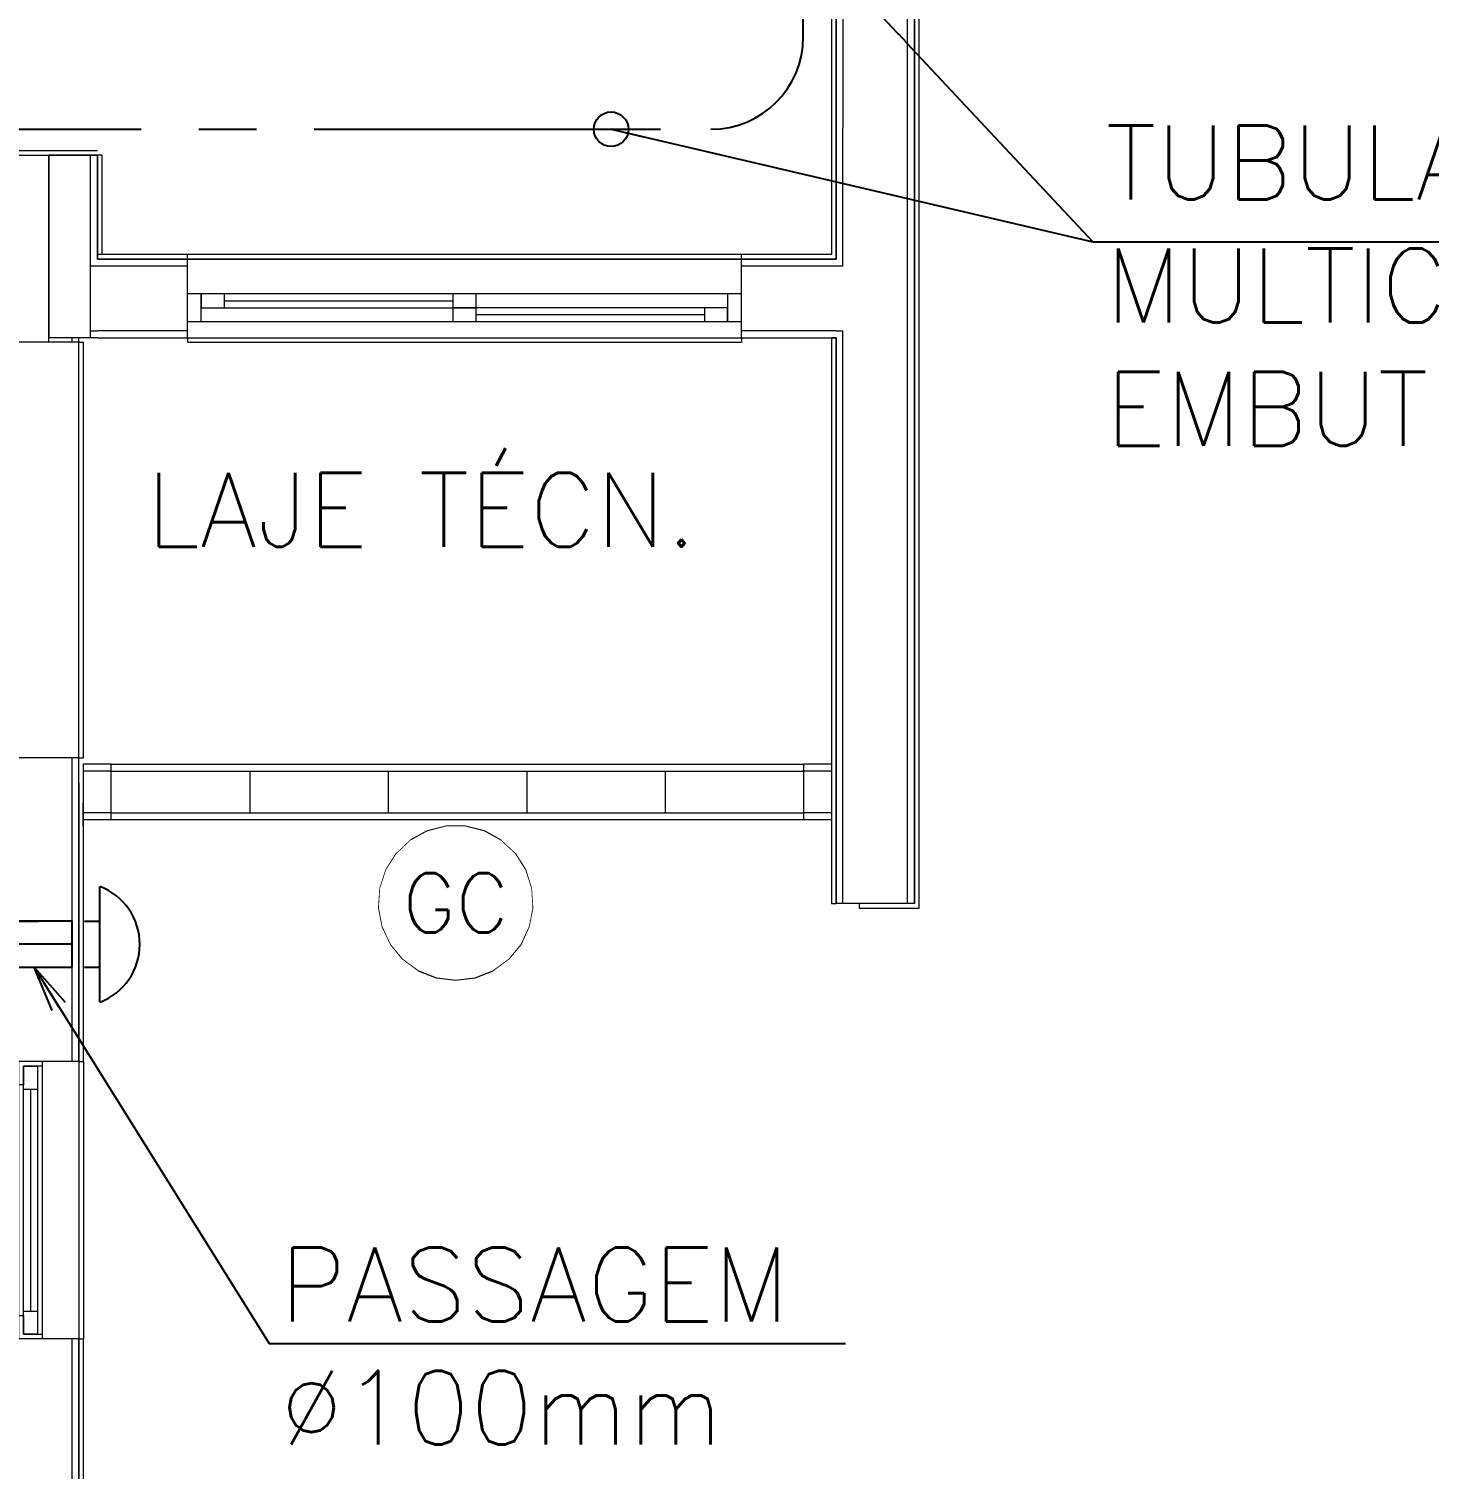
# Model space of a CAD drawing. Header units: millimetres. Extents: x 188.6 to 263.2, y 40.1 to 120.1.
# Drawn here: x 216.165 to 219.198, y 43.477 to 46.596 of the extents above; entities that cross this region are included whole.
import ezdxf
from ezdxf.enums import TextEntityAlignment as Align

# ---------------------------------------------------------------- set-up
doc = ezdxf.new("R2010")
doc.units = ezdxf.units.MM
doc.set_wipeout_variables(frame=1)
for name, pattern in [('CENTER2', [1.125, 0.75, -0.125, 0.125, -0.125]), ('DASHDOT2', [0.5, 0.25, -0.125, 0, -0.125]), ('HIDDEN2', [0.1875, 0.125, -0.0625]), ('Wipeout_Contour', [1000, 0, -1000])]:
    doc.linetypes.add(name, pattern=pattern)
for name, color, linetype in [('ARQ', 8, 'Continuous'), ('ARQ-BASE', 8, 'Continuous'), ('EX-AQ', 160, 'Continuous'), ('EXAUSTÃO-AQUECEDOR', 244, 'HIDDEN2'), ('GAS-PONTO', 202, 'Continuous'), ('GAS-TEXTO', 7, 'Continuous'), ('GAS-TUBO-PISO', 6, 'CENTER2'), ('INC-TEXTO', 7, 'Continuous'), ('Janelas ARCHICAD', 7, 'Continuous'), ('NORMO-AF', 2, 'Continuous'), ('SAN-EIXOS', 8, 'DASHDOT2')]:
    doc.layers.add(name, color=color, linetype=linetype)
doc.styles.add('60-50', font='romans.shx', dxfattribs={"height": 0.08})
doc.styles.add('60-75', font='romans.shx', dxfattribs={"height": 0.12})
doc.styles.add('ROMANS', font='ROMANS.SHX', dxfattribs={"height": 0.15})
doc.dimstyles.new('BOLAS75', dxfattribs={"dimtxt": 0.12, "dimasz": 0.075, "dimexe": 0.18, "dimexo": 0.06, "dimgap": 0.08, "dimtad": 0, "dimzin": 4, "dimdsep": 46, "dimtxsty": '60-75', "dimblk": 'ORIGIN', "dimcen": 0.09, "dimse1": 1, "dimse2": 1, "dimclrd": 244, "dimclrt": 7, "dimadec": 0, "dimazin": 0, "dimtfac": 1.8, "dimtix": 1, "dimtmove": 2, "dimatfit": 3, "dimldrblk": 'ORIGIN', "dimfxl": 0.18, "dimtvp": 2, "dimtolj": 1, "dimtzin": 4, "dimarcsym": 0})
doc.dimstyles.new('SETAS50', dxfattribs={"dimtxt": 0.08, "dimasz": 0.1, "dimexe": 0.15, "dimexo": 0, "dimgap": 0.1, "dimtad": 1, "dimzin": 10, "dimdsep": 46, "dimtxsty": '60-50', "dimblk1": 'OPEN', "dimblk2": 'OPEN', "dimsah": 1, "dimcen": 0, "dimclrd": 244, "dimclre": 8, "dimclrt": 2, "dimadec": 0, "dimazin": 0, "dimtfac": 1, "dimtix": 1, "dimtmove": 2, "dimatfit": 3, "dimldrblk": 'OPEN', "dimfxl": 0.15, "dimtolj": 1, "dimtzin": 6, "dimarcsym": 0})

# ---------------------------------------------------------------- blocks, each defined once
blk = doc.blocks.new('Vão de Janela Simples_2')
at = {"layer": 'Janelas ARCHICAD', "color": 8, "linetype": 'Continuous', "lineweight": 0}
for p, q in [((-300, 0), (-300, 10)), ((-300, 10), (300, 10)), ((-300, 0), (300, 0)), ((300, 0), (300, 10))]:
    blk.add_line(p, q, dxfattribs=at)
blk = doc.blocks.new('Vão de Janela Simples_4')
at = {"layer": 'Janelas ARCHICAD', "color": 7, "linetype": 'Continuous', "lineweight": 0}
for p, q in [((-450, 0), (-450, 10)), ((-450, 10), (450, 10)), ((-450, 0), (450, 0)), ((450, 0), (450, 10))]:
    blk.add_line(p, q, dxfattribs=at)
blk = doc.blocks.new('Vão de Janela Simples_6')
at = {"layer": 'Janelas ARCHICAD', "color": 8, "linetype": 'Continuous', "lineweight": 0}
for p, q in [((-600, 0), (-600, 10)), ((-600, 10), (600, 10)), ((-600, 0), (600, 0)), ((600, 0), (600, 10))]:
    blk.add_line(p, q, dxfattribs=at)
blk = doc.blocks.new('Janela 21')
at = {"layer": 'Janelas ARCHICAD', "color": 8, "linetype": 'Continuous', "lineweight": 0}
for p, q in [((-300, 80), (300, 80)), ((-300, 80), (-300, 65)), ((-300, 65), (-300, 0)), ((300, 80), (300, 65)), ((300, 65), (300, 0)), ((-300, 0), (-290, 0)), ((-300, 0), (-300, -50)), ((-300, 0), (-300, -50)), ((-290, 0), (-290, -40)), ((-290, 0), (290, 0)), ((290, -40), (290, 0)), ((290, 0), (300, 0)), ((300, 0), (300, -50)), ((300, 0), (300, -50)), ((-290, -10), (-240, -10)), ((-290, -40), (-290, -10)), ((-240, -10), (240, -10)), ((-240, -10), (-240, -40)), ((-240, -10), (240, -10)), ((-240, -25), (240, -25)), ((240, -40), (240, -10)), ((240, -10), (290, -10)), ((290, -10), (290, -40)), ((-250, -50), (-300, -50)), ((-300, -50), (-300, -75)), ((-290, -40), (-250, -40)), ((-240, -40), (-290, -40)), ((-250, -40), (-250, -50)), ((250, -50), (-250, -50)), ((240, -40), (-240, -40)), ((290, -40), (240, -40)), ((250, -50), (250, -40)), ((250, -40), (290, -40)), ((300, -50), (250, -50)), ((300, -50), (300, -75)), ((-300, -75), (-300, -90)), ((-300, -90), (300, -90)), ((300, -75), (300, -90))]:
    blk.add_line(p, q, dxfattribs=at)
blk = doc.blocks.new('Janela de Correr 2-Folhas 21_2')
at = {"layer": 'Janelas ARCHICAD', "color": 8, "linetype": 'Continuous', "lineweight": 0}
for p, q in [((-600, 35), (600, 35)), ((-600, 35), (-600, 20)), ((600, 35), (600, 20)), ((-600, 20), (-600, 0)), ((-600, 0), (-570, 0)), ((-600, 0), (-600, -60)), ((-600, 0), (-600, -60)), ((-570, 0), (25, 0)), ((-570, 0), (-570, -60)), ((-25, 0), (570, 0)), ((-25, 0), (25, 0)), ((-25, -30), (-25, 0)), ((25, 0), (25, -30)), ((25, 0), (520, 0)), ((520, -30), (520, 0)), ((520, 0), (570, 0)), ((570, -60), (570, 0)), ((570, 0), (600, 0)), ((570, 0), (570, -30)), ((600, 20), (600, 0)), ((600, 0), (600, -60)), ((600, 0), (600, -60)), ((-570, -30), (-520, -30)), ((-570, -60), (-570, -30)), ((-520, -30), (-520, -60)), ((-520, -30), (-25, -30)), ((-25, -60), (-25, -30)), ((-25, -30), (25, -30)), ((25, -30), (-25, -30)), ((25, -15), (520, -15)), ((25, -30), (25, -60)), ((520, -30), (25, -30)), ((570, -30), (520, -30)), ((-570, -60), (-600, -60)), ((-600, -60), (-600, -120)), ((25, -60), (-570, -60)), ((-520, -60), (-570, -60)), ((-520, -45), (-25, -45)), ((-25, -60), (-520, -60)), ((570, -60), (-25, -60)), ((25, -60), (-25, -60)), ((600, -60), (570, -60)), ((600, -60), (600, -120)), ((-600, -120), (-600, -135)), ((600, -120), (600, -135)), ((-600, -135), (600, -135))]:
    blk.add_line(p, q, dxfattribs=at)
blk = doc.blocks.new('Vão de Janela Simples_8')
at = {"layer": 'Janelas ARCHICAD', "color": 8, "linetype": 'Continuous', "lineweight": 0}
for p, q in [((-450, 0), (-450, -15)), ((-450, 0), (450, 0)), ((450, 0), (450, -15)), ((-450, -15), (-450, -155)), ((450, -15), (450, -155)), ((-450, -155), (-450, -170)), ((450, -155), (450, -170)), ((-450, -170), (450, -170))]:
    blk.add_line(p, q, dxfattribs=at)
blk = doc.blocks.new('arq-3pav')
at = {"layer": 'ARQ', "color": 8, "linetype": 'Continuous', "lineweight": 0}
for p, q in [((11.5003, 5.705), (11.5003, 5.765)), ((12.7003, 5.705), (12.7003, 5.765)), ((11.6352, 4.7315), (11.6352, 4.6415)), ((11.9352, 4.7315), (11.9352, 4.6415)), ((12.2352, 4.7315), (12.2352, 4.6415)), ((12.5352, 4.7315), (12.5352, 4.6415)), ((11.1853, 4.1024), (11.1353, 4.1024)), ((11.1853, 3.5024), (11.1353, 3.5024))]:
    blk.add_line(p, q, dxfattribs=at)
at = {"layer": 'ARQ', "color": 8, "linetype": 'Continuous', "lineweight": 0, "flags": 128}
for points in [[(13.075, 4.445), (13.0753, 7.8899)], [(13.0753, 7.8899), (13.0753, 4.445)], [(13.0853, 4.435), (13.0853, 7.8799)], [(11.3153, 6.065), (11.3053, 6.065)], [(11.2653, 4.7065), (11.2653, 4.5921)], [(11.2653, 4.7065), (11.2653, 4.5921)], [(11.2753, 4.5921), (11.2753, 4.7065)], [(11.2753, 4.5921), (11.2753, 4.7065)], [(11.2653, 4.6456), (11.2653, 4.1024)], [(11.2653, 4.6456), (11.2653, 4.1024)], [(11.2753, 4.1024), (11.2753, 4.6456)], [(11.2753, 4.1024), (11.2753, 4.6456)], [(13.0753, 4.445), (12.9553, 4.445)], [(12.9553, 4.445), (12.9553, 4.435)], [(12.9553, 4.435), (13.0853, 4.435)], [(11.2653, 3.5024), (11.2653, 2.595)], [(11.2653, 3.5024), (11.2653, 2.595)], [(11.2753, 2.595), (11.2753, 3.5024)], [(11.2753, 2.595), (11.2753, 3.5024)]]:
    blk.add_lwpolyline(points, dxfattribs=at)
at = {"layer": 'ARQ', "color": 8, "linetype": 'Continuous', "lineweight": 0, "yscale": 0.001}
for name, p, xscale, rotation in [('Vão de Janela Simples_4', (11.2653, 5.21), -0.001, 270.0000221214999), ('Vão de Janela Simples_4', (11.2653, 5.21), -0.001, 270.0000221214999), ('Vão de Janela Simples_6', (12.1003, 5.67), -0.001, 180), ('Vão de Janela Simples_2', (11.2653, 3.8024), 0.001, 270.0000205593306), ('Vão de Janela Simples_2', (11.2653, 3.8024), 0.001, 270.0000205593306)]:
    blk.add_blockref(name, p, dxfattribs=dict(at, xscale=xscale, rotation=rotation))
at = {"color": 8, "linetype": 'Wipeout_Contour', "lineweight": 0, "ltscale": 30374.619168}
blk.add_wipeout([(11.3053, 5.84), (11.3053, 5.825), (11.5003, 5.825), (11.5003, 5.84)], dxfattribs=at).dxf.layer = 'ARQ'
at = {"color": 8, "linetype": 'Wipeout_Contour', "lineweight": 0, "ltscale": 24657.10422}
blk.add_wipeout([(12.9051, 5.84), (12.9051, 5.825), (12.9201, 5.825), (12.9201, 5.84)], dxfattribs=at).dxf.layer = 'ARQ'
at = {"color": 8, "linetype": 'Wipeout_Contour', "lineweight": 0, "ltscale": 26018.405385}
blk.add_wipeout([(12.9051, 5.67), (12.905, 4.445), (12.92, 4.445), (12.9201, 5.67)], dxfattribs=at).dxf.layer = 'ARQ'
at = {"layer": 'ARQ', "color": 8, "linetype": 'Continuous', "lineweight": 0}
for p, q in [((11.5003, 5.825), (11.5003, 5.84)), ((11.5003, 5.825), (11.3053, 5.825)), ((11.5003, 5.765), (11.5003, 5.825))]:
    blk.add_line(p, q, dxfattribs=at)
at = {"layer": 'ARQ', "color": 8, "linetype": 'Continuous', "lineweight": 0, "flags": 128}
for points in [[(11.3053, 6.065), (11.3053, 5.84)], [(11.3153, 5.85), (11.3153, 6.065)], [(11.5003, 5.85), (11.3053, 5.85)], [(11.3053, 5.85), (11.3053, 5.84)], [(11.5003, 5.84), (11.3053, 5.84)], [(11.3053, 5.84), (11.5003, 5.84)], [(12.8951, 4.445), (12.9051, 4.445)], [(12.92, 4.445), (12.905, 4.445)]]:
    blk.add_lwpolyline(points, dxfattribs=at)
at = {"color": 8, "linetype": 'Wipeout_Contour', "lineweight": 0, "ltscale": 23841.192332}
blk.add_wipeout([(12.9201, 5.84), (12.9203, 7.8899), (12.9053, 7.8899), (12.9051, 5.84)], dxfattribs=at).dxf.layer = 'ARQ'
at = {"color": 8, "linetype": 'Wipeout_Contour', "lineweight": 0, "ltscale": 24516.072754}
blk.add_wipeout([(13.0558, 4.445), (13.0561, 7.8899), (13.0411, 7.8899), (13.0408, 4.445)], dxfattribs=at).dxf.layer = 'ARQ'
at = {"color": 8, "linetype": 'Wipeout_Contour', "lineweight": 0, "ltscale": 31118.259579}
blk.add_wipeout([(11.2653, 5.66), (11.2653, 5.685), (11.2503, 5.685), (11.2503, 5.66)], dxfattribs=at).dxf.layer = 'ARQ'
at = {"color": 8, "linetype": 'Wipeout_Contour', "lineweight": 0, "ltscale": 30560.231043}
blk.add_wipeout([(11.3053, 5.685), (11.3053, 5.67), (11.5003, 5.67), (11.5003, 5.685)], dxfattribs=at).dxf.layer = 'ARQ'
at = {"color": 8, "linetype": 'Wipeout_Contour', "lineweight": 0, "ltscale": 24885.413721}
blk.add_wipeout([(12.9051, 5.685), (12.9051, 5.67), (12.9201, 5.67), (12.9201, 5.685)], dxfattribs=at).dxf.layer = 'ARQ'
at = {"color": 8, "linetype": 'Wipeout_Contour', "lineweight": 0, "ltscale": 32988.432332}
blk.add_wipeout([(11.2653, 4.76), (11.2503, 4.76), (11.2503, 4.1024), (11.2653, 4.1024)], dxfattribs=at).dxf.layer = 'ARQ'
at = {"color": 8, "linetype": 'Wipeout_Contour', "lineweight": 0, "ltscale": 35764.764705}
blk.add_wipeout([(11.2503, 3.5024), (11.2503, 2.595), (11.2653, 2.595), (11.2653, 3.5024)], dxfattribs=at).dxf.layer = 'ARQ'
at = {"layer": 'ARQ', "color": 8, "linetype": 'Continuous', "lineweight": 0}
for p, q in [((12.9201, 5.84), (12.9203, 7.8899)), ((13.0601, 5.825), (13.0603, 7.8899)), ((12.9201, 5.825), (12.9201, 5.84)), ((12.9201, 5.825), (12.9051, 5.825)), ((13.0601, 5.685), (13.0601, 5.825)), ((11.2503, 5.66), (11.2503, 5.685)), ((11.5003, 5.685), (11.3053, 5.685)), ((11.5003, 5.685), (11.5003, 5.705)), ((11.5003, 5.67), (11.5003, 5.685)), ((12.9051, 5.685), (12.9201, 5.685)), ((12.9201, 5.67), (12.9201, 5.685)), ((13.06, 4.445), (13.0601, 5.685)), ((12.92, 4.445), (12.9201, 5.67)), ((11.2503, 4.1024), (11.2503, 4.76)), ((11.2503, 4.1024), (11.1853, 4.1024)), ((11.2653, 4.1024), (11.2503, 4.1024)), ((11.2503, 3.5024), (11.1853, 3.5024)), ((11.2503, 2.595), (11.2503, 3.5024)), ((11.2653, 3.5024), (11.2503, 3.5024))]:
    blk.add_line(p, q, dxfattribs=at)
at = {"layer": 'ARQ', "color": 8, "linetype": 'Continuous', "lineweight": 0, "flags": 128}
for points in [[(12.9053, 7.8899), (12.9051, 5.84)], [(11.2503, 5.685), (11.1103, 5.685)], [(11.2653, 5.685), (11.2503, 5.685)], [(11.2653, 5.66), (11.2653, 5.685)], [(11.3053, 5.67), (11.5003, 5.67)], [(12.9051, 5.67), (12.905, 4.445)], [(11.2653, 4.1024), (11.2653, 4.76)], [(13.06, 4.445), (12.92, 4.445)], [(13.0558, 4.445), (13.0408, 4.445)], [(11.2653, 2.595), (11.2653, 3.5024)]]:
    blk.add_lwpolyline(points, dxfattribs=at)
at = {"layer": 'ARQ', "color": 8, "linetype": 'Continuous', "lineweight": 0, "xscale": 0.001, "yscale": 0.001, "rotation": 270.0000221214999}
blk.add_blockref('Janela 21', (11.1853, 3.8024), dxfattribs=at)
at = {"color": 8, "linetype": 'Wipeout_Contour', "lineweight": 0, "ltscale": 30776.558211}
blk.add_wipeout([(11.2903, 5.84), (11.2903, 5.825), (11.3053, 5.825), (11.3053, 5.84)], dxfattribs=at).dxf.layer = 'ARQ'
at = {"color": 8, "linetype": 'Wipeout_Contour', "lineweight": 0, "ltscale": 30645.659902}
blk.add_wipeout([(11.3053, 5.84), (11.3053, 6.065), (11.2903, 6.065), (11.2903, 5.84)], dxfattribs=at).dxf.layer = 'ARQ'
at = {"color": 8, "linetype": 'Wipeout_Contour', "lineweight": 0, "ltscale": 25068.607307}
blk.add_wipeout([(12.7003, 5.84), (12.7003, 5.825), (12.9051, 5.825), (12.9051, 5.84)], dxfattribs=at).dxf.layer = 'ARQ'
at = {"color": 8, "linetype": 'Wipeout_Contour', "lineweight": 0, "ltscale": 30959.733738}
blk.add_wipeout([(11.2903, 5.685), (11.2903, 5.67), (11.3053, 5.67), (11.3053, 5.685)], dxfattribs=at).dxf.layer = 'ARQ'
at = {"color": 8, "linetype": 'Wipeout_Contour', "lineweight": 0, "ltscale": 25293.229429}
blk.add_wipeout([(12.7003, 5.685), (12.7003, 5.67), (12.9051, 5.67), (12.9051, 5.685)], dxfattribs=at).dxf.layer = 'ARQ'
at = {"color": 8, "linetype": 'Wipeout_Contour', "lineweight": 0, "ltscale": 32188.744615}
blk.add_wipeout([(11.2748, 4.7465), (11.2748, 4.7315), (11.3352, 4.7315), (11.3352, 4.7465)], dxfattribs=at).dxf.layer = 'ARQ'
at = {"color": 8, "linetype": 'Wipeout_Contour', "lineweight": 0, "ltscale": 26596.283171}
blk.add_wipeout([(12.8352, 4.7465), (12.8352, 4.7315), (12.8951, 4.7315), (12.8951, 4.7465)], dxfattribs=at).dxf.layer = 'ARQ'
at = {"layer": 'ARQ', "color": 8, "linetype": 'Continuous', "lineweight": 0}
for p, q in [((12.7003, 5.825), (12.7003, 5.84)), ((12.9051, 5.825), (12.7003, 5.825)), ((12.7003, 5.765), (12.7003, 5.825)), ((12.7003, 5.685), (12.7003, 5.705)), ((12.9051, 5.685), (12.7003, 5.685)), ((12.7003, 5.67), (12.7003, 5.685))]:
    blk.add_line(p, q, dxfattribs=at)
at = {"layer": 'ARQ', "color": 8, "linetype": 'Continuous', "lineweight": 0, "flags": 128}
for points in [[(12.8951, 7.8799), (12.8951, 5.85)], [(12.9051, 5.84), (12.9051, 7.8899)], [(12.8951, 5.85), (12.7003, 5.85)], [(12.9051, 5.84), (12.7003, 5.84)], [(12.7003, 5.84), (12.9051, 5.84)], [(12.7003, 5.67), (12.9051, 5.67)], [(12.9051, 5.67), (12.8951, 5.67)]]:
    blk.add_lwpolyline(points, dxfattribs=at)
at = {"layer": 'ARQ', "color": 8, "linetype": 'Continuous', "lineweight": 0, "xscale": -0.001, "yscale": 0.001}
blk.add_blockref('Vão de Janela Simples_6', (12.1003, 5.84), dxfattribs=at)
at = {"layer": 'ARQ', "color": 8, "linetype": 'Continuous', "lineweight": 0, "xscale": -0.001, "yscale": 0.001, "rotation": 180}
blk.add_blockref('Janela de Correr 2-Folhas 21_2', (12.1003, 5.705), dxfattribs=at)
at = {"color": 8, "linetype": 'Wipeout_Contour', "lineweight": 0, "ltscale": 30947.620753}
blk.add_wipeout([(11.2903, 5.67), (11.2903, 6.065), (11.2003, 6.065), (11.2003, 5.67)], dxfattribs=at).dxf.layer = 'ARQ'
at = {"color": 8, "linetype": 'Wipeout_Contour', "lineweight": 0, "ltscale": 32274.337257}
blk.add_wipeout([(11.2748, 4.7315), (11.2748, 4.6415), (11.3352, 4.6415), (11.3352, 4.7315)], dxfattribs=at).dxf.layer = 'ARQ'
at = {"color": 8, "linetype": 'Wipeout_Contour', "lineweight": 0, "ltscale": 26699.764154}
blk.add_wipeout([(12.8352, 4.7315), (12.8352, 4.6415), (12.8951, 4.6415), (12.8951, 4.7315)], dxfattribs=at).dxf.layer = 'ARQ'
at = {"layer": 'ARQ', "color": 8, "linetype": 'Continuous', "lineweight": 0}
for p, q in [((11.2903, 5.67), (11.2903, 6.065)), ((11.3053, 5.825), (11.2903, 5.825)), ((11.2903, 5.685), (11.3053, 5.685)), ((11.3352, 4.7315), (11.3352, 4.7465)), ((11.3352, 4.7465), (12.8352, 4.7465)), ((11.3352, 4.7315), (11.3352, 4.7465)), ((12.8352, 4.7315), (12.8352, 4.7465)), ((12.8352, 4.7315), (12.8352, 4.7465)), ((11.3352, 4.7315), (11.2748, 4.7315)), ((11.3352, 4.7315), (12.8352, 4.7315)), ((12.8951, 4.7315), (12.8352, 4.7315))]:
    blk.add_line(p, q, dxfattribs=at)
at = {"layer": 'ARQ', "color": 8, "linetype": 'Continuous', "lineweight": 0, "flags": 128}
for points in [[(11.2003, 6.065), (11.2003, 5.67)], [(11.2903, 6.065), (11.2003, 6.065)], [(11.3053, 6.065), (11.2903, 6.065)], [(11.3053, 5.84), (11.3053, 6.065)], [(11.2903, 5.67), (11.2003, 5.67)], [(11.3053, 5.67), (11.2903, 5.67)], [(11.3352, 4.7465), (11.2748, 4.7465)], [(11.2748, 4.7465), (11.2748, 4.7315)], [(12.8951, 4.7465), (12.8352, 4.7465)], [(12.8951, 4.7465), (12.8951, 4.7315)]]:
    blk.add_lwpolyline(points, dxfattribs=at)
at = {"color": 8, "linetype": 'Wipeout_Contour', "lineweight": 0, "ltscale": 32360.262127}
blk.add_wipeout([(11.2748, 4.6415), (11.2748, 4.6265), (11.3352, 4.6265), (11.3352, 4.6415)], dxfattribs=at).dxf.layer = 'ARQ'
at = {"color": 8, "linetype": 'Wipeout_Contour', "lineweight": 0, "ltscale": 26803.611708}
blk.add_wipeout([(12.8352, 4.6415), (12.8352, 4.6265), (12.8951, 4.6265), (12.8951, 4.6415)], dxfattribs=at).dxf.layer = 'ARQ'
at = {"layer": 'ARQ', "color": 8, "linetype": 'Continuous', "lineweight": 0}
for p, q in [((11.3352, 4.6415), (11.3352, 4.7315)), ((11.3352, 4.6415), (11.3352, 4.7315)), ((11.3352, 4.6415), (11.3352, 4.7315)), ((12.8352, 4.6415), (12.8352, 4.7315)), ((12.8352, 4.6415), (12.8352, 4.7315)), ((12.8352, 4.6415), (12.8352, 4.7315)), ((11.2748, 4.6121), (11.2748, 4.6621)), ((11.3352, 4.6415), (11.2748, 4.6415)), ((11.3352, 4.6265), (11.3352, 4.6415)), ((11.3352, 4.6415), (12.8352, 4.6415)), ((11.3352, 4.6265), (11.3352, 4.6415)), ((11.3352, 4.6265), (12.8352, 4.6265)), ((12.8951, 4.6415), (12.8352, 4.6415)), ((12.8352, 4.6265), (12.8352, 4.6415)), ((12.8352, 4.6265), (12.8352, 4.6415))]:
    blk.add_line(p, q, dxfattribs=at)
at = {"layer": 'ARQ', "color": 8, "linetype": 'Continuous', "lineweight": 0, "flags": 128}
for points in [[(12.8951, 5.67), (12.8951, 4.445)], [(12.9051, 4.445), (12.9051, 5.67)], [(11.2748, 4.7315), (11.2748, 4.6415)], [(12.8951, 4.7315), (12.8951, 4.6415)], [(11.2748, 4.6415), (11.2748, 4.6265)], [(11.2748, 4.6265), (11.3352, 4.6265)], [(12.8352, 4.6265), (12.8951, 4.6265)], [(12.8951, 4.6415), (12.8951, 4.6265)]]:
    blk.add_lwpolyline(points, dxfattribs=at)
at = {"color": 8, "linetype": 'Wipeout_Contour', "lineweight": 0, "ltscale": 31299.287994}
blk.add_wipeout([(11.1103, 6.065), (11.1103, 5.66), (11.2003, 5.66), (11.2003, 6.065)], dxfattribs=at).dxf.layer = 'ARQ'
at = {"layer": 'ARQ', "color": 8, "linetype": 'Continuous', "lineweight": 0, "flags": 128}
for points in [[(11.3053, 6.075), (11.0953, 6.075)], [(11.0953, 6.065), (11.3053, 6.065)], [(11.2003, 5.66), (11.2003, 6.065)]]:
    blk.add_lwpolyline(points, dxfattribs=at)
at = {"layer": 'ARQ', "color": 8, "linetype": 'Continuous', "lineweight": 0, "xscale": -0.001, "yscale": 0.001, "rotation": 270.0000221214999}
blk.add_blockref('Vão de Janela Simples_8', (11.2653, 5.21), dxfattribs=at)
blk = doc.blocks.new('*U102')
blk.add_wipeout([(-0.0146, 0.05), (-0.0146, -0.05), (0.15, -0.05), (0.15, 0.05)])
blk.add_lwpolyline([(-0.0146, 0.05), (-0.0146, -0.05), (0.15, -0.05), (0.15, 0.05)], close=True)
at = {"layer": 'SAN-EIXOS'}
blk.add_line((-0.0146, 0), (0.15, 0), dxfattribs=at)
blk = doc.blocks.new('CHA4')
at = {"layer": 'EXAUSTÃO-AQUECEDOR', "linetype": 'Continuous'}
for p, q in [((-0.9083, 0.3202), (-0.8083, 0.3202)), ((0, -0.125), (0, 0.125))]:
    blk.add_line(p, q, dxfattribs=at)
at = {"layer": 'EXAUSTÃO-AQUECEDOR'}
for p, q in [((-0.9083, 0.3202), (-0.9083, 0.1503)), ((-0.8083, 0.3202), (-0.8083, 0.1503)), ((-0.8083, 0.1503), (-0.9083, 0.1503)), ((-0.7083, 0.0503), (0, 0.0503)), ((-0.7083, 0.0503), (-0.7083, -0.0497)), ((-0.7083, -0.0497), (0, -0.0497))]:
    blk.add_line(p, q, dxfattribs=at)
for centre, radius, start, end in [((-0.8583, 0.3202), 0.05, 360, 180), ((-0.7083, 0.1503), 0.2, 180, 270), ((-0.7083, 0.1503), 0.1, 180, 270)]:
    blk.add_arc(centre, radius, start, end, dxfattribs=at)
at = {"layer": 'EXAUSTÃO-AQUECEDOR', "linetype": 'Continuous'}
blk.add_arc((-0.0474, 0), 0.1337, 290.7729, 69.2271, dxfattribs=at)
blk = doc.blocks.new('_OPEN')
at = {"color": 0, "linetype": 'ByBlock'}
for p, q in [((-1, 0.167), (0, 0)), ((0, 0), (-1, -0.167)), ((0, 0), (-1, 0))]:
    blk.add_line(p, q, dxfattribs=at)
blk = doc.blocks.new('_Origin')
at = {"layer": 'NORMO-AF', "color": 0, "lineweight": -2}
blk.add_line((0, 0), (-1, 0), dxfattribs=at)
blk.add_circle((0, 0), 0.5, dxfattribs=at)
blk = doc.blocks.new('INC-OBJETO')
at = {"color": 0}
blk.add_lwpolyline([(0, 0.002084), (-0.000518, 0.002019), (-0.001004, 0.001827), (-0.001427, 0.001519), (-0.00176, 0.001117), (-0.001982, 0.000644), (-0.00208, 0.000131), (-0.002047, -0.000391), (-0.001886, -0.000887), (-0.001606, -0.001329), (-0.001225, -0.001686), (-0.000767, -0.001938), (-0.000261, -0.002068), (0.000261, -0.002068), (0.000767, -0.001938), (0.001225, -0.001686), (0.001606, -0.001329), (0.001886, -0.000887), (0.002047, -0.000391), (0.00208, 0.000131), (0.001982, 0.000644), (0.00176, 0.001117), (0.001427, 0.001519), (0.001004, 0.001827), (0.000518, 0.002019)], close=True, dxfattribs=at)
blk.add_wipeout([(0, 0.002084), (-0.000518, 0.002019), (-0.001004, 0.001827), (-0.001427, 0.001519), (-0.00176, 0.001117), (-0.001982, 0.000644), (-0.00208, 0.000131), (-0.002047, -0.000391), (-0.001886, -0.000887), (-0.001606, -0.001329), (-0.001225, -0.001686), (-0.000767, -0.001938), (-0.000261, -0.002068), (0.000261, -0.002068), (0.000767, -0.001938), (0.001225, -0.001686), (0.001606, -0.001329), (0.001886, -0.000887), (0.002047, -0.000391), (0.00208, 0.000131), (0.001982, 0.000644), (0.00176, 0.001117), (0.001427, 0.001519), (0.001004, 0.001827), (0.000518, 0.002019)], dxfattribs=at)
at = {"color": 0, "style": 'ROMANS', "width": 1.285725}
blk.add_attdef('OBJETO', text='', height=0.0016, dxfattribs=at).set_placement((-0.001786, -0.00083), (0.001643, -0.00083), align=Align.FIT)

msp = doc.modelspace()

# ---------------------------------------------------------------- block references
msp.add_blockref('arq-3pav', (205.0084, 40.2568))

# ---------------------------------------------------------------- next in the draw order: linework, layer by layer
at = {"layer": 'GAS-TUBO-PISO'}
msp.add_lwpolyline([(215.4582, 45.0144), (215.4583, 46.1781, -0.414205), (215.6583, 46.3781), (217.6426, 46.3781, 0.414205), (217.8426, 46.5781), (217.8427, 48.1686)], format="xyb", dxfattribs=at)

# ---------------------------------------------------------------- next in the draw order: block references
at = {"layer": 'GAS-PONTO', "rotation": 180}
msp.add_blockref('*U102', (216.2442, 44.6136, 0), dxfattribs=at)

# ---------------------------------------------------------------- next in the draw order: texts
at = {"layer": 'ARQ-BASE', "color": 8, "style": '60-75'}
msp.add_text('LAJE TÉCN.', height=0.16, dxfattribs=at).set_placement((216.4196, 45.4743))
at = {"layer": 'EX-AQ', "color": 7, "insert": (216.709, 43.9567), "char_height": 0.16, "width": 1.251105, "attachment_point": 1, "style": '60-50'}
msp.add_mtext('PASSAGEM %%C100mm', dxfattribs=at)
at = {"layer": 'GAS-TEXTO', "insert": (218.4971, 46.3864), "char_height": 0.16, "width": 3.014298, "attachment_point": 1, "style": '60-75'}
msp.add_mtext('TUBULAÇÃO PEX-GÁS MULTICAMADAS 16mm EMBUTIDA NO PISO ', dxfattribs=at)

# ---------------------------------------------------------------- next in the draw order: leaders
at = {"layer": 'GAS-TEXTO'}
for points in [[(217.8426, 46.8047), (218.4695, 46.1346), (221.1336, 46.1346)], [(217.4262, 46.3781), (218.4695, 46.1346)]]:
    msp.add_leader(points, dimstyle='BOLAS75', dxfattribs=at)

# ---------------------------------------------------------------- next in the draw order: block references
at = {"layer": 'EXAUSTÃO-AQUECEDOR', "linetype": 'Continuous'}
msp.add_blockref('CHA4', (216.3193, 44.6132, 0), dxfattribs=at)

# ---------------------------------------------------------------- next in the draw order: leaders
at = {"layer": 'EX-AQ'}
msp.add_leader([(216.1765, 44.5636), (216.686, 43.7489), (217.9336, 43.7489)], dimstyle='SETAS50', dxfattribs=at)

# ---------------------------------------------------------------- next in the draw order: block references
at = {"layer": 'INC-TEXTO'}
ref = msp.add_blockref('INC-OBJETO', (217.0897, 44.7031), dxfattribs=dict(at, xscale=80, yscale=80, zscale=80, rotation=180))
ref.add_attrib('OBJETO', 'GC', dxfattribs={"layer": '0', "height": 0.128, "style": 'ROMANS'}).set_placement((217.0897, 44.7031), align=Align.MIDDLE_CENTER)

doc.saveas('drawing.dxf')
